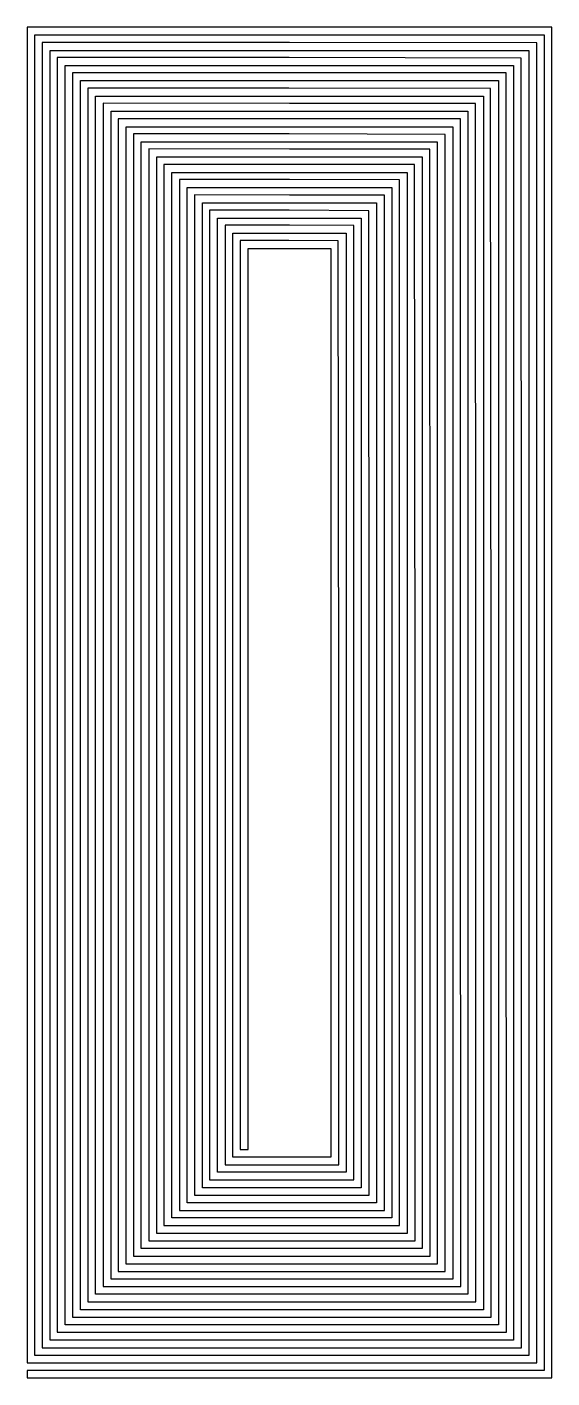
# Model space of a CAD drawing. Extents: x 71.5 to 85.5, y 34.5 to 70.5.
import ezdxf

# ---------------------------------------------------------------- set-up
doc = ezdxf.new("R2010")
doc.units = 0

msp = doc.modelspace()

# ---------------------------------------------------------------- linework, layer by layer
at = {"layer": 'Layer 1'}
for p, q in [((71.46949, 70.4539), (71.4694, 52.6706)), ((78.46068, 70.4512), (71.46949, 70.4539)), ((71.6809, 52.6653), (71.6809, 70.2424)), ((71.6809, 70.2424), (78.46328, 70.2424)), ((85.45187, 70.4485), (78.46068, 70.4512)), ((78.46328, 70.2424), (85.24566, 70.2424)), ((85.24566, 70.2424), (85.24566, 52.4644)), ((85.45447, 52.467), (85.45187, 70.4485)), ((78.46068, 70.0389), (71.87125, 70.0416)), ((71.87125, 70.0416), (71.87125, 52.6653)), ((72.0827, 52.66), (72.0827, 69.83)), ((72.0827, 69.83), (78.46332, 69.83)), ((85.05011, 70.0362), (78.46068, 70.0389)), ((78.46332, 69.83), (84.84394, 69.83)), ((84.84394, 69.83), (84.84394, 52.4591)), ((85.05271, 52.4617), (85.05011, 70.0362)), ((78.45163, 69.63962), (72.273, 69.63962)), ((72.273, 69.63962), (72.273, 52.6705)), ((72.4844, 52.6653), (72.4844, 69.4283)), ((72.4844, 69.4283), (78.45797, 69.4283)), ((84.63665, 69.6229), (78.45163, 69.63962)), ((78.45797, 69.4283), (84.43154, 69.4283)), ((84.43154, 69.4283), (84.43154, 52.4591)), ((84.64305, 52.4476), (84.63665, 69.6229)), ((78.46075, 69.2353), (72.68542, 69.238)), ((72.68542, 69.238), (72.68542, 52.6706)), ((84.23608, 69.2326), (78.46075, 69.2353)), ((84.23868, 52.467), (84.23608, 69.2326)), ((72.89674, 52.6652), (72.89674, 69.0264)), ((72.89674, 69.0264), (78.46326, 69.0264)), ((78.44667, 68.8255), (73.0871, 68.8255)), ((73.0871, 68.8255), (73.0871, 52.6705)), ((83.82288, 68.8191), (78.44667, 68.8255)), ((78.46326, 69.0264), (84.02978, 69.0264)), ((83.8396, 52.4579), (83.82288, 68.8191)), ((84.02978, 69.0264), (84.02978, 52.4644)), ((73.2985, 52.6653), (73.2985, 68.6142)), ((73.2985, 68.6142), (78.46326, 68.6142)), ((78.46077, 68.4212), (73.49954, 68.4239)), ((73.49954, 68.4239), (73.49954, 52.6706)), ((83.422, 68.4185), (78.46077, 68.4212)), ((78.46326, 68.6142), (83.62802, 68.6142)), ((83.4246, 52.467), (83.422, 68.4185)), ((83.62802, 68.6142), (83.62802, 52.4591)), ((73.71084, 52.6652), (73.71084, 68.2123)), ((73.71084, 68.2123), (78.46326, 68.2123)), ((78.46087, 68.0089), (73.9014, 68.0116)), ((73.9014, 68.0116), (73.9014, 52.6653)), ((83.02034, 68.0062), (78.46087, 68.0089)), ((78.46326, 68.2123), (83.21568, 68.2123)), ((83.02294, 52.4617), (83.02034, 68.0062)), ((83.21568, 68.2123), (83.21568, 52.4644)), ((74.1126, 52.66), (74.1126, 67.8001)), ((74.1126, 67.8001), (78.46326, 67.8001)), ((78.46326, 67.8001), (82.81392, 67.8001)), ((82.81392, 67.8001), (82.81392, 52.4591)), ((78.45183, 67.60982), (74.3029, 67.60982)), ((74.3029, 67.60982), (74.3029, 52.6705)), ((74.5144, 52.6652), (74.5144, 67.3982)), ((74.5144, 67.3982), (78.45801, 67.3982)), ((82.6069, 67.5931), (78.45183, 67.60982)), ((78.45801, 67.3982), (82.40162, 67.3982)), ((82.40162, 67.3982), (82.40162, 52.4591)), ((82.6133, 52.4477), (82.6069, 67.5931)), ((78.4607, 67.2054), (74.71533, 67.2081)), ((74.71533, 67.2081), (74.71533, 52.6706)), ((74.92674, 52.6653), (74.92674, 66.9966)), ((74.92674, 66.9966), (78.4633, 66.9966)), ((82.20608, 67.2027), (78.4607, 67.2054)), ((78.4633, 66.9966), (81.99986, 66.9966)), ((81.99986, 66.9966), (81.99986, 52.4644)), ((82.20868, 52.467), (82.20608, 67.2027)), ((78.44663, 66.7957), (75.117, 66.7957)), ((75.117, 66.7957), (75.117, 52.6705)), ((75.3285, 52.6653), (75.3285, 66.5842)), ((75.3285, 66.5842), (78.4633, 66.5842)), ((81.79289, 66.7893), (78.44663, 66.7957)), ((78.4633, 66.5842), (81.5981, 66.5842)), ((81.5981, 66.5842), (81.5981, 52.4591)), ((81.80961, 52.458), (81.79289, 66.7893)), ((78.4607, 66.3913), (75.52942, 66.394)), ((75.52942, 66.394), (75.52942, 52.6706)), ((75.74082, 52.6653), (75.74082, 66.1825)), ((75.74082, 66.1825), (78.46329, 66.1825)), ((81.39198, 66.3886), (78.4607, 66.3913)), ((78.46329, 66.1825), (81.18576, 66.1825)), ((81.18576, 66.1825), (81.18576, 52.4644)), ((81.39458, 52.467), (81.39198, 66.3886)), ((78.46078, 65.9789), (75.93127, 65.9816)), ((75.93127, 65.9816), (75.93127, 52.6653)), ((80.9903, 65.9762), (78.46078, 65.9789)), ((80.9929, 52.4617), (80.9903, 65.9762)), ((76.1426, 52.66), (76.1426, 65.7701)), ((76.1426, 65.7701), (78.4633, 65.7701)), ((78.45174, 65.57982), (76.3329, 65.57982)), ((76.3329, 65.57982), (76.3329, 52.6705)), ((80.57685, 65.5631), (78.45174, 65.57982)), ((78.4633, 65.7701), (80.784, 65.7701)), ((80.58325, 52.4477), (80.57685, 65.5631)), ((80.784, 65.7701), (80.784, 52.4591)), ((76.544374, 52.6653), (76.544374, 65.3684)), ((76.544374, 65.3684), (78.458034, 65.3684)), ((78.46074, 65.1754), (76.74532, 65.1781)), ((76.74532, 65.1781), (76.74532, 52.6706)), ((78.458034, 65.3684), (80.371694, 65.3684)), ((80.17616, 65.1727), (78.46074, 65.1754)), ((80.17876, 52.467), (80.17616, 65.1727)), ((80.371694, 65.3684), (80.371694, 52.4591)), ((76.956694, 52.6652), (76.956694, 64.9665)), ((76.956694, 64.9665), (78.463304, 64.9665)), ((78.44666, 64.7657), (77.147, 64.7657)), ((77.147, 64.7657), (77.147, 52.6653)), ((79.76296, 64.7593), (78.44666, 64.7657)), ((78.463304, 64.9665), (79.969914, 64.9665)), ((79.77968, 52.458), (79.76296, 64.7593)), ((79.969914, 64.9665), (79.969914, 52.4644)), ((77.358454, 52.5595), (77.358454, 64.5542)), ((77.358454, 64.5542), (78.463304, 64.5542)), ((78.463304, 64.5542), (79.568154, 64.5542)), ((79.568154, 64.5542), (79.568154, 52.4591)), ((71.4694, 52.6706), (71.4694, 34.8873)), ((71.6809, 35.0882), (71.6809, 52.6653)), ((71.87125, 52.6653), (71.87125, 35.289)), ((72.0827, 35.4899), (72.0827, 52.66)), ((72.273, 52.6705), (72.273, 35.7014)), ((72.4844, 35.9023), (72.4844, 52.6653)), ((72.68542, 52.6706), (72.68542, 36.1031)), ((72.89674, 36.304), (72.89674, 52.6652)), ((73.0871, 52.6705), (73.0871, 36.5155)), ((73.2985, 36.7164), (73.2985, 52.6653)), ((73.49954, 52.6706), (73.49954, 36.9172)), ((73.71084, 37.1181), (73.71084, 52.6652)), ((73.9014, 52.6653), (73.9014, 37.319)), ((74.1126, 37.5199), (74.1126, 52.66)), ((74.3029, 52.6705), (74.3029, 37.7313)), ((74.5144, 37.9322), (74.5144, 52.6652)), ((74.71533, 52.6706), (74.71533, 38.1331)), ((74.92674, 38.334), (74.92674, 52.6653)), ((75.117, 52.6705), (75.117, 38.5454)), ((75.3285, 38.7463), (75.3285, 52.6653)), ((75.52942, 52.6706), (75.52942, 38.9472)), ((75.74082, 39.1481), (75.74082, 52.6653)), ((75.93127, 52.6653), (75.93127, 39.349)), ((76.1426, 39.5498), (76.1426, 52.66)), ((76.3329, 52.6705), (76.3329, 39.7613)), ((76.544374, 39.9622), (76.544374, 52.6653)), ((76.74532, 52.6706), (76.74532, 40.1631)), ((76.956694, 40.3639), (76.956694, 52.6652)), ((77.147, 52.6653), (77.147, 40.5648)), ((77.358454, 40.5648), (77.358454, 52.5595)), ((79.568154, 52.4591), (79.568154, 40.3639)), ((79.77968, 40.1631), (79.77968, 52.458)), ((79.969914, 52.4644), (79.969914, 39.9622)), ((80.18136, 39.7613), (80.17876, 52.467)), ((80.371694, 52.4591), (80.371694, 39.5498)), ((80.58325, 39.349), (80.58325, 52.4477)), ((80.784, 52.4591), (80.784, 39.1481)), ((80.9955, 38.9472), (80.9929, 52.4617)), ((81.18576, 52.4644), (81.18576, 38.7463)), ((81.39718, 38.5454), (81.39458, 52.467)), ((81.5981, 52.4591), (81.5981, 38.334)), ((81.80961, 38.1331), (81.80961, 52.458)), ((81.99986, 52.4644), (81.99986, 37.9322)), ((82.21128, 37.7313), (82.20868, 52.467)), ((82.40162, 52.4591), (82.40162, 37.5199)), ((82.6133, 37.319), (82.6133, 52.4477)), ((82.81392, 52.4591), (82.81392, 37.1181)), ((83.02554, 36.9172), (83.02294, 52.4617)), ((83.21568, 52.4644), (83.21568, 36.7164)), ((83.4272, 36.5155), (83.4246, 52.467)), ((83.62802, 52.4591), (83.62802, 36.304)), ((83.8396, 36.1031), (83.8396, 52.4579)), ((84.02978, 52.4644), (84.02978, 35.9023)), ((84.24128, 35.7014), (84.23868, 52.467)), ((84.43154, 52.4591), (84.43154, 35.4899)), ((84.64305, 35.289), (84.64305, 52.4476)), ((84.84394, 52.4591), (84.84394, 35.0882)), ((85.05531, 34.8873), (85.05271, 52.4617)), ((85.24566, 52.4644), (85.24566, 34.6864)), ((85.45707, 34.4855), (85.45447, 52.467)), ((78.262424, 40.3639), (76.956694, 40.3639)), ((77.147, 40.5648), (77.252727, 40.5648)), ((77.252727, 40.5648), (77.358454, 40.5648)), ((79.568154, 40.3639), (78.262424, 40.3639)), ((78.257144, 39.9622), (76.544374, 39.9622)), ((76.74532, 40.1631), (78.2625, 40.1631)), ((79.969914, 39.9622), (78.257144, 39.9622)), ((78.2625, 40.1631), (79.77968, 40.1631)), ((76.3329, 39.7613), (78.25713, 39.7613)), ((78.25713, 39.7613), (80.18136, 39.7613)), ((75.93127, 39.349), (78.25726, 39.349)), ((78.2571, 39.5498), (76.1426, 39.5498)), ((80.371694, 39.5498), (78.2571, 39.5498)), ((78.25726, 39.349), (80.58325, 39.349)), ((75.52942, 38.9472), (78.26246, 38.9472)), ((78.26241, 39.1481), (75.74082, 39.1481)), ((80.784, 39.1481), (78.26241, 39.1481)), ((78.26246, 38.9472), (80.9955, 38.9472)), ((75.117, 38.5454), (78.25709, 38.5454)), ((78.2571, 38.7463), (75.3285, 38.7463)), ((78.25709, 38.5454), (81.39718, 38.5454)), ((81.18576, 38.7463), (78.2571, 38.7463)), ((74.71533, 38.1331), (78.26247, 38.1331)), ((78.26242, 38.334), (74.92674, 38.334)), ((81.5981, 38.334), (78.26242, 38.334)), ((78.26247, 38.1331), (81.80961, 38.1331)), ((78.25713, 37.9322), (74.5144, 37.9322)), ((81.99986, 37.9322), (78.25713, 37.9322)), ((78.2571, 37.5199), (74.1126, 37.5199)), ((74.3029, 37.7313), (78.25709, 37.7313)), ((78.25709, 37.7313), (82.21128, 37.7313)), ((82.40162, 37.5199), (78.2571, 37.5199)), ((78.26238, 37.1181), (73.71084, 37.1181)), ((73.9014, 37.319), (78.25735, 37.319)), ((78.25735, 37.319), (82.6133, 37.319)), ((82.81392, 37.1181), (78.26238, 37.1181)), ((78.25709, 36.7164), (73.2985, 36.7164)), ((73.49954, 36.9172), (78.26254, 36.9172)), ((83.21568, 36.7164), (78.25709, 36.7164)), ((78.26254, 36.9172), (83.02554, 36.9172)), ((73.0871, 36.5155), (78.25715, 36.5155)), ((78.25715, 36.5155), (83.4272, 36.5155)), ((72.68542, 36.1031), (78.26251, 36.1031)), ((78.26238, 36.304), (72.89674, 36.304)), ((83.62802, 36.304), (78.26238, 36.304)), ((78.26251, 36.1031), (83.8396, 36.1031)), ((72.273, 35.7014), (78.25714, 35.7014)), ((78.25709, 35.9023), (72.4844, 35.9023)), ((84.02978, 35.9023), (78.25709, 35.9023)), ((78.25714, 35.7014), (84.24128, 35.7014)), ((71.87125, 35.289), (78.25715, 35.289)), ((78.2571, 35.4899), (72.0827, 35.4899)), ((84.43154, 35.4899), (78.2571, 35.4899)), ((78.25715, 35.289), (84.64305, 35.289)), ((78.2624, 35.0882), (71.6809, 35.0882)), ((84.84394, 35.0882), (78.2624, 35.0882)), ((71.4694, 34.8873), (78.26235, 34.8873)), ((78.3575, 34.6864), (71.4694, 34.6864)), ((71.4694, 34.6864), (71.4694, 34.586)), ((71.4694, 34.586), (71.4694, 34.4855)), ((78.26235, 34.8873), (85.05531, 34.8873)), ((85.24566, 34.6864), (78.3575, 34.6864)), ((71.4694, 34.4855), (78.46323, 34.4855)), ((78.46323, 34.4855), (85.45707, 34.4855))]:
    msp.add_line(p, q, dxfattribs=at)

doc.saveas('drawing.dxf')
